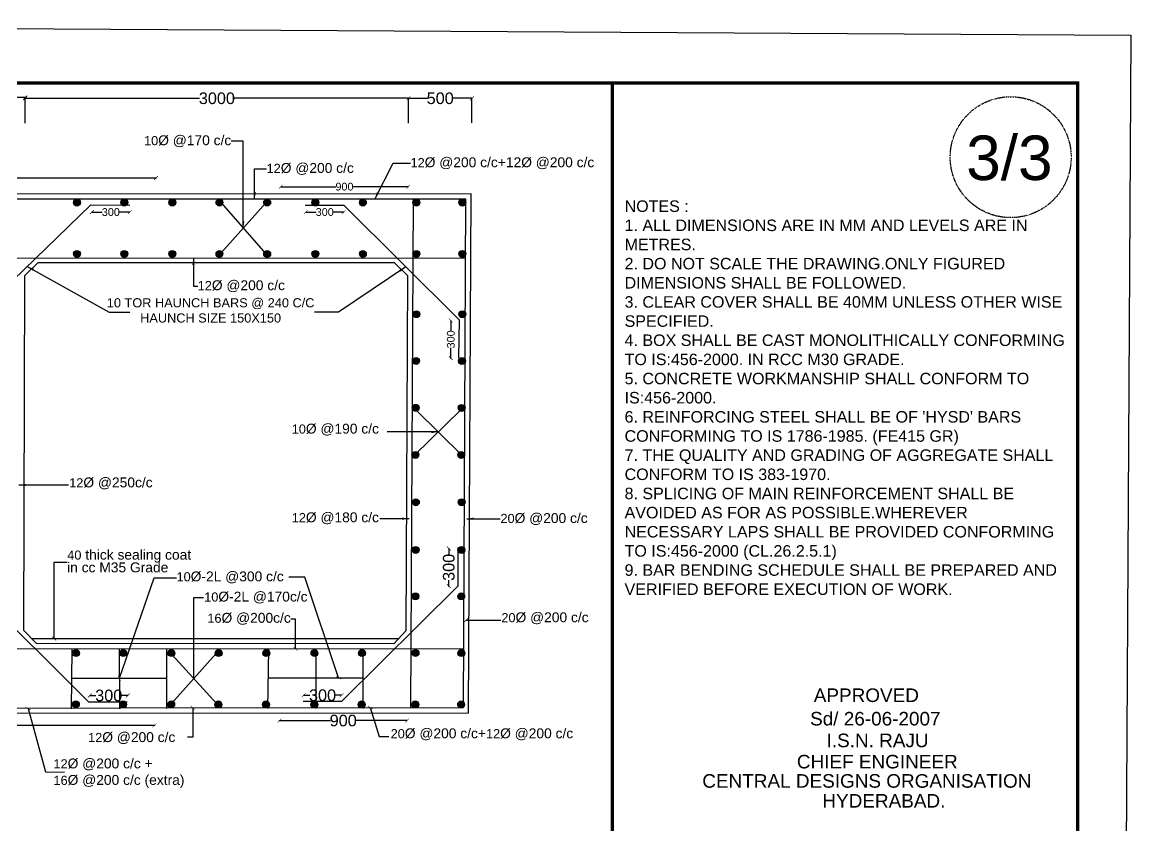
# Model space of a CAD drawing. Header units: inches. Extents: x -14031 to 95570, y 63921 to 142980.
# Drawn here: x 81249 to 95570, y 74959 to 85335 of the extents above; entities that cross this region are included whole.
import ezdxf

# ---------------------------------------------------------------- set-up
doc = ezdxf.new("R2010")
doc.units = ezdxf.units.IN
doc.header["$MEASUREMENT"] = 0
doc.linetypes.add('HIDDEN2', pattern=[0.1875, 0.125, -0.0625])
for name, color, linetype in [('BOX & TEXT', 7, 'Continuous'), ('DIM', 7, 'Continuous'), ('DIM TEXT', 7, 'Continuous'), ('DRAWING', 7, 'Continuous'), ('LINE', 7, 'Continuous'), ('TEXT', 7, 'Continuous')]:
    doc.layers.add(name, color=color, linetype=linetype)
doc.styles.get("Standard").update_dxf_attribs({"font": 'arial.ttf'})
doc.dimstyles.new('DIM TEXT', dxfattribs={"dimtxt": 100, "dimasz": 90, "dimexe": 0.18, "dimexo": 0.0625, "dimgap": 0.09, "dimtad": 0, "dimdec": 0, "dimzin": 0, "dimdsep": 46, "dimtxsty": 'Standard', "dimcen": 0.09, "dimadec": 0, "dimazin": 0, "dimtfac": 1, "dimtdec": 0, "dimtofl": 0, "dimtmove": 0, "dimatfit": 3, "dimfxl": 0, "dimtolj": 1, "dimtzin": 0, "dimarcsym": 0})
doc.dimstyles.new('ST100', dxfattribs={"dimtxt": 100, "dimasz": 200, "dimexe": 0.18, "dimexo": 0.0625, "dimgap": 0.09, "dimtad": 0, "dimdec": 0, "dimzin": 0, "dimdsep": 46, "dimtxsty": 'Standard', "dimblk": 'ARCHTICK', "dimcen": 0.09, "dimadec": 0, "dimazin": 0, "dimtfac": 1, "dimtdec": 0, "dimtofl": 0, "dimtmove": 0, "dimatfit": 3, "dimldrblk": 'ARCHTICK', "dimfxl": 0, "dimtolj": 1, "dimtzin": 0, "dimarcsym": 0})
picture_1 = doc.add_image_def('image1.jpg', size_in_pixel=(4464, 3304))

# ---------------------------------------------------------------- blocks, each defined once
blk = doc.blocks.new('_ArchTick')
at = {"color": 0, "linetype": 'ByBlock', "const_width": 0.15}
blk.add_lwpolyline([(-0.5, -0.5), (0.5, 0.5)], dxfattribs=at)
blk = doc.blocks.new('*D15')
at = {"layer": 'Defpoints', "color": 0, "transparency": 16777216}
for p in [(81288, 84363), (80556, 84033), (81288, 84033)]:
    blk.add_point(p, dxfattribs=at)
at = {"layer": 'DIM', "color": 0, "lineweight": -2, "transparency": 16777216}
for p, q in [((80556, 84033), (80556, 84363)), ((80556, 84363), (80809, 84363)), ((81288, 84363), (81034, 84363)), ((81288, 84033), (81288, 84363))]:
    blk.add_line(p, q, dxfattribs=at)
at = {"layer": 'DIM', "color": 0, "lineweight": -2, "transparency": 16777216, "xscale": 50, "yscale": 50, "zscale": 50, "rotation": 180}
blk.add_blockref('_ArchTick', (80556, 84363), dxfattribs=at)
at = {"layer": 'DIM', "color": 0, "lineweight": -2, "transparency": 16777216, "xscale": 50, "yscale": 50, "zscale": 50}
blk.add_blockref('_ArchTick', (81288, 84363), dxfattribs=at)
at = {"layer": 'DIM', "color": 0, "transparency": 16777216, "insert": (80922, 84363), "char_height": 100, "attachment_point": 5}
blk.add_mtext('\\A1;400', dxfattribs=at)
blk = doc.blocks.new('*D16')
at = {"layer": 'Defpoints', "color": 0, "transparency": 16777216}
for p in [(86240, 84352), (81288, 84033), (86240, 84033)]:
    blk.add_point(p, dxfattribs=at)
at = {"layer": 'DIM', "color": 0, "lineweight": -2, "transparency": 16777216}
for p, q in [((81288, 84033), (81288, 84352)), ((81288, 84352), (83540, 84352)), ((86240, 84352), (83988, 84352)), ((86240, 84033), (86240, 84352))]:
    blk.add_line(p, q, dxfattribs=at)
at = {"layer": 'DIM', "color": 0, "lineweight": -2, "transparency": 16777216, "xscale": 50, "yscale": 50, "zscale": 50, "rotation": 180}
blk.add_blockref('_ArchTick', (81288, 84352), dxfattribs=at)
at = {"layer": 'DIM', "color": 0, "lineweight": -2, "transparency": 16777216, "xscale": 50, "yscale": 50, "zscale": 50}
blk.add_blockref('_ArchTick', (86240, 84352), dxfattribs=at)
at = {"layer": 'DIM', "color": 0, "transparency": 16777216, "insert": (83764, 84352), "char_height": 150, "attachment_point": 5}
blk.add_mtext('\\A1;3000', dxfattribs=at)
blk = doc.blocks.new('*D17')
at = {"layer": 'Defpoints', "color": 0, "transparency": 16777216}
for p in [(87059, 84352), (86240, 84034), (87059, 84034)]:
    blk.add_point(p, dxfattribs=at)
at = {"layer": 'DIM', "color": 0, "lineweight": -2, "transparency": 16777216}
for p, q in [((86240, 84034), (86240, 84352)), ((86240, 84352), (86484, 84352)), ((87059, 84352), (86815, 84352)), ((87059, 84034), (87059, 84352))]:
    blk.add_line(p, q, dxfattribs=at)
at = {"layer": 'DIM', "color": 0, "lineweight": -2, "transparency": 16777216, "xscale": 50, "yscale": 50, "zscale": 50, "rotation": 180}
blk.add_blockref('_ArchTick', (86240, 84352), dxfattribs=at)
at = {"layer": 'DIM', "color": 0, "lineweight": -2, "transparency": 16777216, "xscale": 50, "yscale": 50, "zscale": 50}
blk.add_blockref('_ArchTick', (87059, 84352), dxfattribs=at)
at = {"layer": 'DIM', "color": 0, "transparency": 16777216, "insert": (86649, 84352), "char_height": 150, "attachment_point": 5}
blk.add_mtext('\\A1;500', dxfattribs=at)
blk = doc.blocks.new('*D71')
at = {"layer": 'Defpoints', "color": 0, "transparency": 16777216}
for p in [(86758, 78539), (86760, 78539), (86758, 78054)]:
    blk.add_point(p, dxfattribs=at)
at = {"layer": 'DIM', "color": 0, "lineweight": -2, "transparency": 16777216}
for p, q in [((86758, 78539), (86760, 78539)), ((86760, 78539), (86760, 78462)), ((86758, 78054), (86760, 78054)), ((86760, 78054), (86760, 78131))]:
    blk.add_line(p, q, dxfattribs=at)
at = {"layer": 'DIM', "color": 0, "lineweight": -2, "transparency": 16777216, "xscale": 50, "yscale": 50, "zscale": 50}
for p, rotation in [((86760, 78539), 90), ((86760, 78054), 270)]:
    blk.add_blockref('_ArchTick', p, dxfattribs=dict(at, rotation=rotation))
at = {"layer": 'DIM', "color": 0, "transparency": 16777216, "insert": (86760, 78296), "char_height": 150, "attachment_point": 5, "rotation": 90}
blk.add_mtext('\\A1;300', dxfattribs=at)
blk = doc.blocks.new('*D72')
at = {"layer": 'Defpoints', "color": 0, "transparency": 16777216}
for p in [(86784, 81482), (86786, 81482), (86784, 80998)]:
    blk.add_point(p, dxfattribs=at)
at = {"layer": 'DIM', "color": 0, "lineweight": -2, "transparency": 16777216}
for p, q in [((86784, 81482), (86786, 81482)), ((86786, 81482), (86786, 81350)), ((86786, 80998), (86786, 81130)), ((86784, 80998), (86786, 80998))]:
    blk.add_line(p, q, dxfattribs=at)
at = {"layer": 'DIM', "color": 0, "lineweight": -2, "transparency": 16777216, "xscale": 50, "yscale": 50, "zscale": 50}
for p, rotation in [((86786, 81482), 90), ((86786, 80998), 270)]:
    blk.add_blockref('_ArchTick', p, dxfattribs=dict(at, rotation=rotation))
at = {"layer": 'DIM', "color": 0, "transparency": 16777216, "insert": (86786, 81240), "char_height": 100, "attachment_point": 5, "rotation": 90}
blk.add_mtext('\\A1;300', dxfattribs=at)
blk = doc.blocks.new('*D77')
at = {"layer": 'Defpoints', "color": 0, "transparency": 16777216}
for p in [(82149, 82883), (82639, 82883), (82639, 82883)]:
    blk.add_point(p, dxfattribs=at)
at = {"layer": 'DIM', "color": 0, "lineweight": -2, "transparency": 16777216}
for p, q in [((82149, 82883), (82149, 82883)), ((82149, 82883), (82284, 82883)), ((82639, 82883), (82505, 82883)), ((82639, 82883), (82639, 82883))]:
    blk.add_line(p, q, dxfattribs=at)
at = {"layer": 'DIM', "color": 0, "lineweight": -2, "transparency": 16777216, "xscale": 50, "yscale": 50, "zscale": 50, "rotation": 180}
blk.add_blockref('_ArchTick', (82149, 82883), dxfattribs=at)
at = {"layer": 'DIM', "color": 0, "lineweight": -2, "transparency": 16777216, "xscale": 50, "yscale": 50, "zscale": 50}
blk.add_blockref('_ArchTick', (82639, 82883), dxfattribs=at)
at = {"layer": 'DIM', "color": 0, "transparency": 16777216, "insert": (82394, 82883), "char_height": 100, "attachment_point": 5}
blk.add_mtext('\\A1;300', dxfattribs=at)
blk = doc.blocks.new('*D78')
at = {"layer": 'Defpoints', "color": 0, "transparency": 16777216}
for p in [(84912, 82883), (85402, 82883), (85402, 82883)]:
    blk.add_point(p, dxfattribs=at)
at = {"layer": 'DIM', "color": 0, "lineweight": -2, "transparency": 16777216}
for p, q in [((84912, 82883), (84912, 82883)), ((84912, 82883), (85047, 82883)), ((85402, 82883), (85267, 82883)), ((85402, 82883), (85402, 82883))]:
    blk.add_line(p, q, dxfattribs=at)
at = {"layer": 'DIM', "color": 0, "lineweight": -2, "transparency": 16777216, "xscale": 50, "yscale": 50, "zscale": 50, "rotation": 180}
blk.add_blockref('_ArchTick', (84912, 82883), dxfattribs=at)
at = {"layer": 'DIM', "color": 0, "lineweight": -2, "transparency": 16777216, "xscale": 50, "yscale": 50, "zscale": 50}
blk.add_blockref('_ArchTick', (85402, 82883), dxfattribs=at)
at = {"layer": 'DIM', "color": 0, "transparency": 16777216, "insert": (85157, 82883), "char_height": 100, "attachment_point": 5}
blk.add_mtext('\\A1;300', dxfattribs=at)
blk = doc.blocks.new('*D83')
at = {"layer": 'Defpoints', "color": 0, "transparency": 16777216}
for p in [(82122, 76641), (82613, 76641), (82613, 76641)]:
    blk.add_point(p, dxfattribs=at)
at = {"layer": 'DIM', "color": 0, "lineweight": -2, "transparency": 16777216}
for p, q in [((82122, 76641), (82122, 76641)), ((82122, 76641), (82202, 76641)), ((82613, 76641), (82533, 76641)), ((82613, 76641), (82613, 76641))]:
    blk.add_line(p, q, dxfattribs=at)
at = {"layer": 'DIM', "color": 0, "lineweight": -2, "transparency": 16777216, "xscale": 50, "yscale": 50, "zscale": 50, "rotation": 180}
blk.add_blockref('_ArchTick', (82122, 76641), dxfattribs=at)
at = {"layer": 'DIM', "color": 0, "lineweight": -2, "transparency": 16777216, "xscale": 50, "yscale": 50, "zscale": 50}
blk.add_blockref('_ArchTick', (82613, 76641), dxfattribs=at)
at = {"layer": 'DIM', "color": 0, "transparency": 16777216, "insert": (82367, 76641), "char_height": 150, "attachment_point": 5}
blk.add_mtext('\\A1;300', dxfattribs=at)
blk = doc.blocks.new('*D84')
at = {"layer": 'Defpoints', "color": 0, "transparency": 16777216}
for p in [(84884, 76644), (85374, 76644), (85374, 76644)]:
    blk.add_point(p, dxfattribs=at)
at = {"layer": 'DIM', "color": 0, "lineweight": -2, "transparency": 16777216}
for p, q in [((84884, 76644), (84884, 76645)), ((84884, 76644), (84964, 76644)), ((85374, 76644), (85295, 76644)), ((85374, 76644), (85374, 76645))]:
    blk.add_line(p, q, dxfattribs=at)
at = {"layer": 'DIM', "color": 0, "lineweight": -2, "transparency": 16777216, "xscale": 50, "yscale": 50, "zscale": 50, "rotation": 180}
blk.add_blockref('_ArchTick', (84884, 76644), dxfattribs=at)
at = {"layer": 'DIM', "color": 0, "lineweight": -2, "transparency": 16777216, "xscale": 50, "yscale": 50, "zscale": 50}
blk.add_blockref('_ArchTick', (85374, 76644), dxfattribs=at)
at = {"layer": 'DIM', "color": 0, "transparency": 16777216, "insert": (85129, 76644), "char_height": 150, "attachment_point": 5}
blk.add_mtext('\\A1;300', dxfattribs=at)
blk = doc.blocks.new('*D86')
at = {"layer": 'Defpoints', "color": 0, "transparency": 16777216}
for p in [(86234, 83211), (84589, 83203), (86234, 83203)]:
    blk.add_point(p, dxfattribs=at)
at = {"layer": 'DIM', "color": 0, "lineweight": -2, "transparency": 16777216}
for p, q in [((84589, 83203), (84589, 83211)), ((84589, 83211), (85301, 83211)), ((86234, 83211), (85522, 83211)), ((86234, 83203), (86234, 83211))]:
    blk.add_line(p, q, dxfattribs=at)
at = {"layer": 'DIM', "color": 0, "lineweight": -2, "transparency": 16777216, "xscale": 50, "yscale": 50, "zscale": 50, "rotation": 180}
blk.add_blockref('_ArchTick', (84589, 83211), dxfattribs=at)
at = {"layer": 'DIM', "color": 0, "lineweight": -2, "transparency": 16777216, "xscale": 50, "yscale": 50, "zscale": 50}
blk.add_blockref('_ArchTick', (86234, 83211), dxfattribs=at)
at = {"layer": 'DIM', "color": 0, "transparency": 16777216, "insert": (85412, 83211), "char_height": 100, "attachment_point": 5}
blk.add_mtext('\\A1;900', dxfattribs=at)
blk = doc.blocks.new('*D88')
at = {"layer": 'Defpoints', "color": 0, "transparency": 16777216}
for p in [(78883, 83326), (82978, 83326), (82978, 83323)]:
    blk.add_point(p, dxfattribs=at)
at = {"layer": 'DIM', "color": 0, "lineweight": -2, "transparency": 16777216}
for p, q in [((78883, 83326), (78883, 83323)), ((78883, 83323), (80780, 83323)), ((82978, 83323), (81080, 83323)), ((82978, 83326), (82978, 83323))]:
    blk.add_line(p, q, dxfattribs=at)
at = {"layer": 'DIM', "color": 0, "lineweight": -2, "transparency": 16777216, "xscale": 50, "yscale": 50, "zscale": 50, "rotation": 180}
blk.add_blockref('_ArchTick', (78883, 83323), dxfattribs=at)
at = {"layer": 'DIM', "color": 0, "lineweight": -2, "transparency": 16777216, "xscale": 50, "yscale": 50, "zscale": 50}
blk.add_blockref('_ArchTick', (82978, 83323), dxfattribs=at)
at = {"layer": 'DIM', "color": 0, "transparency": 16777216, "insert": (80930, 83323), "char_height": 100, "attachment_point": 5}
blk.add_mtext('\\A1;2500', dxfattribs=at)
blk = doc.blocks.new('*D90')
at = {"layer": 'Defpoints', "color": 0, "transparency": 16777216}
for p in [(84574, 76309), (86219, 76317), (86219, 76309)]:
    blk.add_point(p, dxfattribs=at)
at = {"layer": 'DIM', "color": 0, "lineweight": -2, "transparency": 16777216}
for p, q in [((84574, 76309), (84574, 76317)), ((84574, 76317), (85231, 76317)), ((86219, 76317), (85562, 76317)), ((86219, 76309), (86219, 76317))]:
    blk.add_line(p, q, dxfattribs=at)
at = {"layer": 'DIM', "color": 0, "lineweight": -2, "transparency": 16777216, "xscale": 50, "yscale": 50, "zscale": 50, "rotation": 180}
blk.add_blockref('_ArchTick', (84574, 76317), dxfattribs=at)
at = {"layer": 'DIM', "color": 0, "lineweight": -2, "transparency": 16777216, "xscale": 50, "yscale": 50, "zscale": 50}
blk.add_blockref('_ArchTick', (86219, 76317), dxfattribs=at)
at = {"layer": 'DIM', "color": 0, "transparency": 16777216, "insert": (85396, 76317), "char_height": 150, "attachment_point": 5}
blk.add_mtext('\\A1;900', dxfattribs=at)
blk = doc.blocks.new('*D9')
at = {"layer": 'Defpoints', "color": 0, "transparency": 16777216}
for p in [(78863, 76259), (82958, 76259), (82958, 76255)]:
    blk.add_point(p, dxfattribs=at)
at = {"layer": 'DIM', "color": 0, "lineweight": -2, "transparency": 16777216}
for p, q in [((78863, 76259), (78863, 76255)), ((78863, 76255), (80686, 76255)), ((82958, 76255), (81136, 76255)), ((82958, 76259), (82958, 76255))]:
    blk.add_line(p, q, dxfattribs=at)
at = {"layer": 'DIM', "color": 0, "lineweight": -2, "transparency": 16777216, "xscale": 50, "yscale": 50, "zscale": 50, "rotation": 180}
blk.add_blockref('_ArchTick', (78863, 76255), dxfattribs=at)
at = {"layer": 'DIM', "color": 0, "lineweight": -2, "transparency": 16777216, "xscale": 50, "yscale": 50, "zscale": 50}
blk.add_blockref('_ArchTick', (82958, 76255), dxfattribs=at)
at = {"layer": 'DIM', "color": 0, "transparency": 16777216, "insert": (80911, 76255), "char_height": 150, "attachment_point": 5}
blk.add_mtext('\\A1;2500', dxfattribs=at)

msp = doc.modelspace()

# ---------------------------------------------------------------- hatches: boundary and pattern name
at = {"layer": 'DIM'}
h = msp.add_hatch(color=256, dxfattribs=at)
edge = h.paths.add_edge_path()
edge.add_arc((86330.6, 78520.9), 44.6, 0, 360)
h = msp.add_hatch(color=256, dxfattribs=at)
edge = h.paths.add_edge_path()
edge.add_arc((86922.6, 78520.1), 44.6, 0, 360)
h = msp.add_hatch(color=256, dxfattribs=at)
edge = h.paths.add_edge_path()
edge.add_arc((86328.1, 77921.7), 44.6, 0, 360)
h = msp.add_hatch(color=256, dxfattribs=at)
edge = h.paths.add_edge_path()
edge.add_arc((86920.1, 77920.9), 44.6, 0, 360)
h = msp.add_hatch(color=256, dxfattribs=at)
edge = h.paths.add_edge_path()
edge.add_arc((81944.5, 77189.6), 44.6, 0, 360)
h = msp.add_hatch(color=256, dxfattribs=at)
edge = h.paths.add_edge_path()
edge.add_arc((82555.5, 77189.6), 44.6, 0, 360)
h = msp.add_hatch(color=256, dxfattribs=at)
edge = h.paths.add_edge_path()
edge.add_arc((83176.5, 77189.6), 44.6, 0, 360)
h = msp.add_hatch(color=256, dxfattribs=at)
edge = h.paths.add_edge_path()
edge.add_arc((83785.8, 77189.6), 44.6, 0, 360)
h = msp.add_hatch(color=256, dxfattribs=at)
edge = h.paths.add_edge_path()
edge.add_arc((84401.8, 77189.6), 44.6, 0, 360)
h = msp.add_hatch(color=256, dxfattribs=at)
edge = h.paths.add_edge_path()
edge.add_arc((85024.6, 77189.6), 44.6, 0, 360)
h = msp.add_hatch(color=256, dxfattribs=at)
edge = h.paths.add_edge_path()
edge.add_arc((85638, 77189.6), 44.6, 0, 360)
h = msp.add_hatch(color=256, dxfattribs=at)
edge = h.paths.add_edge_path()
edge.add_arc((86329.8, 77189.6), 44.6, 0, 360)
h = msp.add_hatch(color=256, dxfattribs=at)
edge = h.paths.add_edge_path()
edge.add_arc((86921.8, 77188.7), 44.6, 0, 360)
h = msp.add_hatch(color=256, dxfattribs=at)
edge = h.paths.add_edge_path()
edge.add_arc((81942, 76526.4), 44.6, 0, 360)
h = msp.add_hatch(color=256, dxfattribs=at)
edge = h.paths.add_edge_path()
edge.add_arc((82552.9, 76526.4), 44.6, 0, 360)
h = msp.add_hatch(color=256, dxfattribs=at)
edge = h.paths.add_edge_path()
edge.add_arc((83174, 76526.4), 44.6, 0, 360)
h = msp.add_hatch(color=256, dxfattribs=at)
edge = h.paths.add_edge_path()
edge.add_arc((83783.3, 76526.4), 44.6, 0, 360)
h = msp.add_hatch(color=256, dxfattribs=at)
edge = h.paths.add_edge_path()
edge.add_arc((84399.3, 76526.4), 44.6, 0, 360)
h = msp.add_hatch(color=256, dxfattribs=at)
edge = h.paths.add_edge_path()
edge.add_arc((85022, 76526.4), 44.6, 0, 360)
h = msp.add_hatch(color=256, dxfattribs=at)
edge = h.paths.add_edge_path()
edge.add_arc((85635.5, 76526.4), 44.6, 0, 360)
h = msp.add_hatch(color=256, dxfattribs=at)
edge = h.paths.add_edge_path()
edge.add_arc((86327.3, 76526.4), 44.6, 0, 360)
h = msp.add_hatch(color=256, dxfattribs=at)
edge = h.paths.add_edge_path()
edge.add_arc((86919.2, 76525.6), 44.6, 0, 360)
at = {"layer": 'LINE'}
h = msp.add_hatch(color=256, dxfattribs=at)
edge = h.paths.add_edge_path()
edge.add_arc((81956.3, 83006.3), 44.6, 0, 360)
h = msp.add_hatch(color=256, dxfattribs=at)
edge = h.paths.add_edge_path()
edge.add_arc((82567.3, 83006.3), 44.6, 0, 360)
h = msp.add_hatch(color=256, dxfattribs=at)
edge = h.paths.add_edge_path()
edge.add_arc((83188.3, 83006.3), 44.6, 0, 360)
h = msp.add_hatch(color=256, dxfattribs=at)
edge = h.paths.add_edge_path()
edge.add_arc((83797.6, 83006.3), 44.6, 0, 360)
h = msp.add_hatch(color=256, dxfattribs=at)
edge = h.paths.add_edge_path()
edge.add_arc((84413.6, 83006.3), 44.6, 0, 360)
h = msp.add_hatch(color=256, dxfattribs=at)
edge = h.paths.add_edge_path()
edge.add_arc((85036.3, 83006.3), 44.6, 0, 360)
h = msp.add_hatch(color=256, dxfattribs=at)
edge = h.paths.add_edge_path()
edge.add_arc((85649.8, 83006.3), 44.6, 0, 360)
h = msp.add_hatch(color=256, dxfattribs=at)
edge = h.paths.add_edge_path()
edge.add_arc((86341.6, 83006.3), 44.6, 0, 360)
h = msp.add_hatch(color=256, dxfattribs=at)
edge = h.paths.add_edge_path()
edge.add_arc((86933.6, 83005.5), 44.6, 0, 360)
h = msp.add_hatch(color=256, dxfattribs=at)
edge = h.paths.add_edge_path()
edge.add_arc((81956.3, 82343.2), 44.6, 0, 360)
h = msp.add_hatch(color=256, dxfattribs=at)
edge = h.paths.add_edge_path()
edge.add_arc((82567.3, 82343.2), 44.6, 0, 360)
h = msp.add_hatch(color=256, dxfattribs=at)
edge = h.paths.add_edge_path()
edge.add_arc((83188.3, 82343.2), 44.6, 0, 360)
h = msp.add_hatch(color=256, dxfattribs=at)
edge = h.paths.add_edge_path()
edge.add_arc((83797.6, 82343.2), 44.6, 0, 360)
h = msp.add_hatch(color=256, dxfattribs=at)
edge = h.paths.add_edge_path()
edge.add_arc((84413.6, 82343.2), 44.6, 0, 360)
h = msp.add_hatch(color=256, dxfattribs=at)
edge = h.paths.add_edge_path()
edge.add_arc((85036.3, 82343.2), 44.6, 0, 360)
h = msp.add_hatch(color=256, dxfattribs=at)
edge = h.paths.add_edge_path()
edge.add_arc((85649.8, 82343.2), 44.6, 0, 360)
h = msp.add_hatch(color=256, dxfattribs=at)
edge = h.paths.add_edge_path()
edge.add_arc((86341.6, 82343.2), 44.6, 0, 360)
h = msp.add_hatch(color=256, dxfattribs=at)
edge = h.paths.add_edge_path()
edge.add_arc((86933.6, 82342.4), 44.6, 0, 360)
h = msp.add_hatch(color=256, dxfattribs=at)
edge = h.paths.add_edge_path()
edge.add_arc((86341.6, 81564.8), 44.6, 0, 360)
h = msp.add_hatch(color=256, dxfattribs=at)
edge = h.paths.add_edge_path()
edge.add_arc((86933.6, 81563.9), 44.6, 0, 360)
h = msp.add_hatch(color=256, dxfattribs=at)
edge = h.paths.add_edge_path()
edge.add_arc((86338.2, 80961.4), 44.6, 0, 360)
h = msp.add_hatch(color=256, dxfattribs=at)
edge = h.paths.add_edge_path()
edge.add_arc((86930.2, 80960.5), 44.6, 0, 360)
h = msp.add_hatch(color=256, dxfattribs=at)
edge = h.paths.add_edge_path()
edge.add_arc((86333.2, 80355.5), 44.6, 0, 360)
h = msp.add_hatch(color=256, dxfattribs=at)
edge = h.paths.add_edge_path()
edge.add_arc((86925.1, 80354.6), 44.6, 0, 360)
h = msp.add_hatch(color=256, dxfattribs=at)
edge = h.paths.add_edge_path()
edge.add_arc((86328.1, 79747.9), 44.6, 0, 360)
h = msp.add_hatch(color=256, dxfattribs=at)
edge = h.paths.add_edge_path()
edge.add_arc((86920.1, 79747), 44.6, 0, 360)
h = msp.add_hatch(color=256, dxfattribs=at)
edge = h.paths.add_edge_path()
edge.add_arc((86334, 79136.9), 44.6, 0, 360)
h = msp.add_hatch(color=256, dxfattribs=at)
edge = h.paths.add_edge_path()
edge.add_arc((86926, 79136.1), 44.6, 0, 360)

# ---------------------------------------------------------------- linework, layer by layer
at = {"layer": 'BOX & TEXT', "const_width": 42.1}
msp.add_lwpolyline([(88872, 84549.7), (88872, 65159.8)], dxfattribs=at)
at = {"layer": 'DIM', "const_width": 42.1}
msp.add_lwpolyline([(67230.5, 84549.7), (94885, 84549.7), (94885, 65159.8), (67189.3, 65159.8)], close=True, dxfattribs=at)
at = {"layer": 'DIM'}
for points in [[(69189.9, 83115.8), (69174.8, 76403.7), (87016.3, 76418), (87048.3, 83118.4), (69189.9, 83115.8)], [(86297.7, 83050.9), (86264.8, 76484.7)], [(81285.4, 82065.6), (81453.7, 82233.9), (86055.3, 82230.5), (86227.8, 82063.9), (86206.8, 77475.8), (86048.6, 77309.2), (81431.9, 77312.6), (81269.4, 77481.7), (81285.4, 82065.6)], [(86876.6, 78547.9), (86876.6, 78053.1), (85374.5, 76563.6), (84878, 76561.9)], [(80682, 78452), (80685.4, 77969.8), (82106.8, 76558.5), (82604.1, 76559.4)], [(81370, 77377), (86113.4, 77377.4)], [(69244, 77234.3), (86953, 77247.7)], [(81892, 77233.6), (81881.9, 76470.5)], [(82503.8, 77234.1), (82504.4, 76471)], [(83112.3, 77234.6), (83112.9, 76471.4)], [(84429.3, 77237), (84419.2, 76473.8)], [(85041.1, 77237.5), (85041.7, 76474.3)], [(85649.5, 77237.9), (85650.1, 76474.8)], [(83750.3, 77178.7), (83180.6, 76540.9)], [(83186.5, 77167.8), (83762.9, 76535)], [(81887.1, 76864.9), (83112.5, 76865.8)], [(84424.4, 76868.2), (85649.8, 76869.2)]]:
    msp.add_lwpolyline(points, dxfattribs=at)
msp.add_lwpolyline([(69257.1, 83048.5), (69242.3, 76471.1), (86949.3, 76485.3), (86980.7, 83051)], close=True, dxfattribs=at)
at = {"layer": 'DIM', "linetype": 'HIDDEN2'}
msp.add_circle((94018.1, 83592.1), 780.7, dxfattribs=at)
at = {"layer": 'DIM'}
for centre in [(86330.6, 78520.9), (86922.6, 78520.1), (86328.1, 77921.7), (86920.1, 77920.9), (81944.5, 77189.6), (82555.5, 77189.6), (83176.5, 77189.6), (83785.8, 77189.6), (84401.8, 77189.6), (85024.6, 77189.6), (85638, 77189.6), (86329.8, 77189.6), (86921.8, 77188.7), (81942, 76526.4), (82552.9, 76526.4), (83174, 76526.4), (83783.3, 76526.4), (84399.3, 76526.4), (85022, 76526.4), (85635.5, 76526.4), (86327.3, 76526.4), (86919.2, 76525.6)]:
    msp.add_circle(centre, 44.6, dxfattribs=at)
at = {"layer": 'LINE'}
for points in [[(80692.1, 81088.6), (80694.7, 81580.9), (82134.5, 82976.1), (82638.6, 82972.8)], [(83819.3, 82355.9), (84399.1, 83004.8)], [(83819.3, 83000.5), (84394.9, 82345.8)], [(84905.8, 82972.8), (85404.8, 82974.5), (86891.8, 81492.5), (86886.7, 81000.2)], [(69255.4, 82288.6), (86977.1, 82291.9)], [(86916.2, 80329.5), (86318.7, 79743.8)], [(86334.7, 80329.5), (86934.7, 79739.6)]]:
    msp.add_lwpolyline(points, dxfattribs=at)
for centre in [(81956.3, 83006.3), (82567.3, 83006.3), (83188.3, 83006.3), (83797.6, 83006.3), (84413.6, 83006.3), (85036.3, 83006.3), (85649.8, 83006.3), (86341.6, 83006.3), (86933.6, 83005.5), (81956.3, 82343.2), (82567.3, 82343.2), (83188.3, 82343.2), (83797.6, 82343.2), (84413.6, 82343.2), (85036.3, 82343.2), (85649.8, 82343.2), (86341.6, 82343.2), (86933.6, 82342.4), (86341.6, 81564.8), (86933.6, 81563.9), (86338.2, 80961.4), (86930.2, 80960.5), (86333.2, 80355.5), (86925.1, 80354.6), (86328.1, 79747.9), (86920.1, 79747), (86334, 79136.9), (86926, 79136.1)]:
    msp.add_circle(centre, 44.6, dxfattribs=at)

# ---------------------------------------------------------------- texts
at = {"layer": 'DIM', "char_height": 117.816}
for s, insert, attachment_point in [('40{\\H1.0833x; thick sealing coat}', (81831.4, 78440), 4), ('{\\H1.0833x;in cc M35 Grade}', (81829.2, 78294.8), 4), ('10{\\H1.0833x;Ø-2L @300 c/c}', (83243, 78166.1), 4), ('10{\\H1.0833x;Ø-2L @170c/c}', (83600.2, 77905.5), 4), ('16{\\H1.0833x;Ø @200c/c}', (83641.1, 77631.3), 4), ('20{\\H1.0833x;Ø @200 c/c}', (87439.1, 77638.3), 4), ('20{\\H1.0833x;Ø @200 c/c+}12{\\H1.0833x;Ø @200 c/c}', (88367.2, 76140.1), 6), ('12{\\H1.0833x;Ø @200 c/c }', (82100.7, 76091.1), 4), ('12{\\H1.0833x;Ø @200 c/c +\\P}16{\\H1.0833x;Ø @200 c/c (extra)}', (81653.5, 75638.2), 4)]:
    msp.add_mtext(s, dxfattribs=dict(at, insert=insert, attachment_point=attachment_point))
at = {"layer": 'DIM TEXT', "char_height": 117.816}
for s, insert, attachment_point in [('10{\\H1.0833x;Ø @170 c/c}', (83950.2, 83797.9), 6), ('12{\\H1.0833x;Ø @200 c/c}', (84406.4, 83440.1), 4), ('12{\\H1.0833x;Ø @200 c/c+12Ø @200 c/c}', (86265.9, 83513.7), 4), ('12{\\H1.0833x;Ø @200 c/c}', (83516, 81925.7), 4), ('10 TOR HAUNCH BARS @ 240 C/C\\PHAUNCH SIZE 150X150', (83683.3, 81613.1), 5), ('10{\\H1.0833x;Ø @190 c/c}', (84730.9, 80074.1), 4), ('12{\\H1.0833x;Ø @250c/c}', (82934, 79379.5), 6), ('12{\\H1.0833x;Ø @180 c/c}', (84730.9, 78929.2), 4), ('20{\\H1.0833x;Ø @200 c/c}', (87427.1, 78919.4), 4)]:
    msp.add_mtext(s, dxfattribs=dict(at, insert=insert, attachment_point=attachment_point))
at = {"layer": 'DRAWING', "linetype": 'HIDDEN2', "insert": (89030.8, 83033.8), "char_height": 148.3488, "width": 5712.888, "attachment_point": 1}
msp.add_mtext("NOTES : \\P1. ALL DIMENSIONS ARE IN MM AND LEVELS ARE IN METRES. \\P2. DO NOT SCALE THE DRAWING.ONLY FIGURED DIMENSIONS SHALL BE FOLLOWED. \\P3. CLEAR COVER SHALL BE 40MM UNLESS OTHER WISE SPECIFIED. \\P4. BOX SHALL BE CAST MONOLITHICALLY CONFORMING TO IS:456-2000. IN RCC M30 GRADE. \\P5. CONCRETE WORKMANSHIP SHALL CONFORM TO IS:456-2000. \\P6. REINFORCING STEEL SHALL BE OF 'HYSD' BARS CONFORMING TO IS 1786-1985. (FE415 GR) \\P7. THE QUALITY AND GRADING OF AGGREGATE SHALL CONFORM TO IS 383-1970. \\P8. SPLICING OF MAIN REINFORCEMENT SHALL BE AVOIDED AS FOR AS POSSIBLE.WHEREVER NECESSARY LAPS SHALL BE PROVIDED CONFORMING TO IS:456-2000 (CL.26.2.5.1) \\P9. BAR BENDING SCHEDULE SHALL BE PREPARED AND VERIFIED BEFORE EXECUTION OF WORK. ", dxfattribs=at)
at = {"layer": 'TEXT'}
for s, height, p in [('3/3', 575.01, (93443.1, 83296.7)), (' APPROVED', 175, (91406.7, 76557.3)), ('Sd/ 26-06-2007', 175, (91427.2, 76254.3)), (' I.S.N. RAJU ', 175, (91572.4, 75974)), ('CHIEF ENGINEER', 175, (91256.1, 75699.7)), ('CENTRAL DESIGNS ORGANISATION', 175, (90034.5, 75450.7)), ('HYDERABAD.', 175, (91585.7, 75193.9))]:
    msp.add_text(s, height=height, dxfattribs=at).set_placement(p)

# ---------------------------------------------------------------- dimensions: what is measured, and where the dimension line sits
at = {"layer": 'DIM'}
for base, p1, p2, text, override, picture, middle in [((81288, 84363), (80555.8, 84033.4), (81288, 84033.4), '400', {"dimasz": 50}, '*D15', (80921.9, 84363)), ((86239.6, 84352.1), (81288, 84033.4), (86239.6, 84033.4), '3000', {"dimtxt": 150, "dimasz": 50}, '*D16', (83763.8, 84352.1)), ((87059.3, 84352.1), (86239.6, 84033.5), (87059.3, 84033.5), '500', {"dimtxt": 150, "dimasz": 50}, '*D17', (86649.4, 84352.1)), ((82977.8, 83322.9), (78882.8, 83326.2), (82977.8, 83326.2), '2500', {"dimasz": 50}, '*D88', (80930.3, 83322.9)), ((86233.7, 83210.9), (84589.3, 83203.4), (86233.7, 83203.4), '900', {"dimasz": 50}, '*D86', (85411.5, 83210.9)), ((82639.5, 82882.7), (82148.9, 82882.7), (82639.5, 82882.7), '300', {"dimasz": 50}, '*D77', (82394.2, 82882.7)), ((85402.3, 82882.7), (84911.6, 82882.7), (85402.3, 82882.7), '300', {"dimasz": 50}, '*D78', (85157, 82882.7)), ((82612.5, 76641), (82121.9, 76641), (82612.5, 76641), '300', {"dimtxt": 150, "dimasz": 50}, '*D83', (82367.2, 76641)), ((85374.5, 76644.4), (84883.9, 76644.4), (85374.5, 76644.4), '300', {"dimtxt": 150, "dimasz": 50}, '*D84', (85129.2, 76644.4)), ((82958.1, 76255.4), (78863.2, 76258.7), (82958.1, 76258.7), '2500', {"dimtxt": 150, "dimasz": 50}, '*D9', (80910.7, 76255.4)), ((86218.6, 76317), (84574.2, 76309.4), (86218.6, 76309.4), '900', {"dimtxt": 150, "dimasz": 50}, '*D90', (85396.4, 76317))]:
    dim = msp.add_linear_dim(base=base, p1=p1, p2=p2, text=text, dimstyle='ST100', override=override, dxfattribs=at)
    dim.commit()
    dim.dimension.update_dxf_attribs({"geometry": picture, "text_midpoint": middle})
for base, p1, p2, override, picture, middle in [((86785.8, 81482.4), (86784.1, 80997.7), (86784.1, 81482.4), {"dimasz": 50}, '*D72', (86785.8, 81240)), ((86759.7, 78538.7), (86758, 78054), (86758, 78538.7), {"dimtxt": 150, "dimasz": 50}, '*D71', (86759.7, 78296.3))]:
    dim = msp.add_linear_dim(base=base, p1=p1, p2=p2, angle=90, text='300', dimstyle='ST100', override=override, dxfattribs=at)
    dim.commit()
    dim.dimension.update_dxf_attribs({"geometry": picture, "text_midpoint": middle})

# ---------------------------------------------------------------- pictures from other files: only their frames are drawn
image = msp.add_image(picture_1, insert=(66741.4, 64090.4), size_in_units=(28704.1, 21245.2), rotation=-0.33777, dxfattribs=dict(at, fade=20))
image.dxf.flags = 7

# ---------------------------------------------------------------- leaders
for points in [[(81662.1, 77377), (81662.1, 78360.8), (81831.4, 78360.8)], [(82504.1, 76865.3), (82952.7, 78160), (83242.7, 78160)], [(85336.8, 76868.9), (84899.3, 78167.6), (84695.6, 78167.6)], [(83465.4, 76859.8), (83465.4, 77905.1), (83591, 77905.1)], [(84780.2, 77246.1), (84780.2, 77625.9), (84718, 77625.9)], [(86986.2, 77615.7), (87431.3, 77615.7)], [(81325.6, 76471.6), (81548.9, 75654.3), (81797.6, 75651.3)], [(83451.5, 76482.5), (83451.5, 76104.4), (83383.9, 76104.4)], [(85744.3, 76484.3), (85860.7, 76112.6), (85985.1, 76112.6)]]:
    msp.add_leader(points, dimstyle='ST100', override={"dimtxt": 150, "dimasz": 50}, dxfattribs=at)
at = {"layer": 'DIM TEXT'}
for points in [[(84105, 82675.6), (84105, 83797.9), (83950.2, 83797.9)], [(85802.5, 83050.9), (86042.2, 83513.7), (86265.9, 83513.7)], [(84252.1, 83050.6), (84252.1, 83440.1), (84406.4, 83440.1)], [(83461.6, 82291.3), (83461.6, 81925.7), (83516, 81925.7)], [(81314.7, 82181.7), (82372.1, 81592.7), (82638.4, 81592.7)], [(86205.6, 82176.4), (85333.7, 81590), (85023.6, 81590)], [(86625, 80044), (85965.2, 80044)], [(81205.5, 79359.6), (81847.5, 79359.6)], [(86246.4, 78924.3), (85867.4, 78924.3)], [(86993.1, 78923.7), (87422.3, 78923.7)]]:
    msp.add_leader(points, dimstyle='DIM TEXT', override={"dimgap": 0.09, "dimtad": 0}, dxfattribs=at)

doc.saveas('drawing.dxf')
